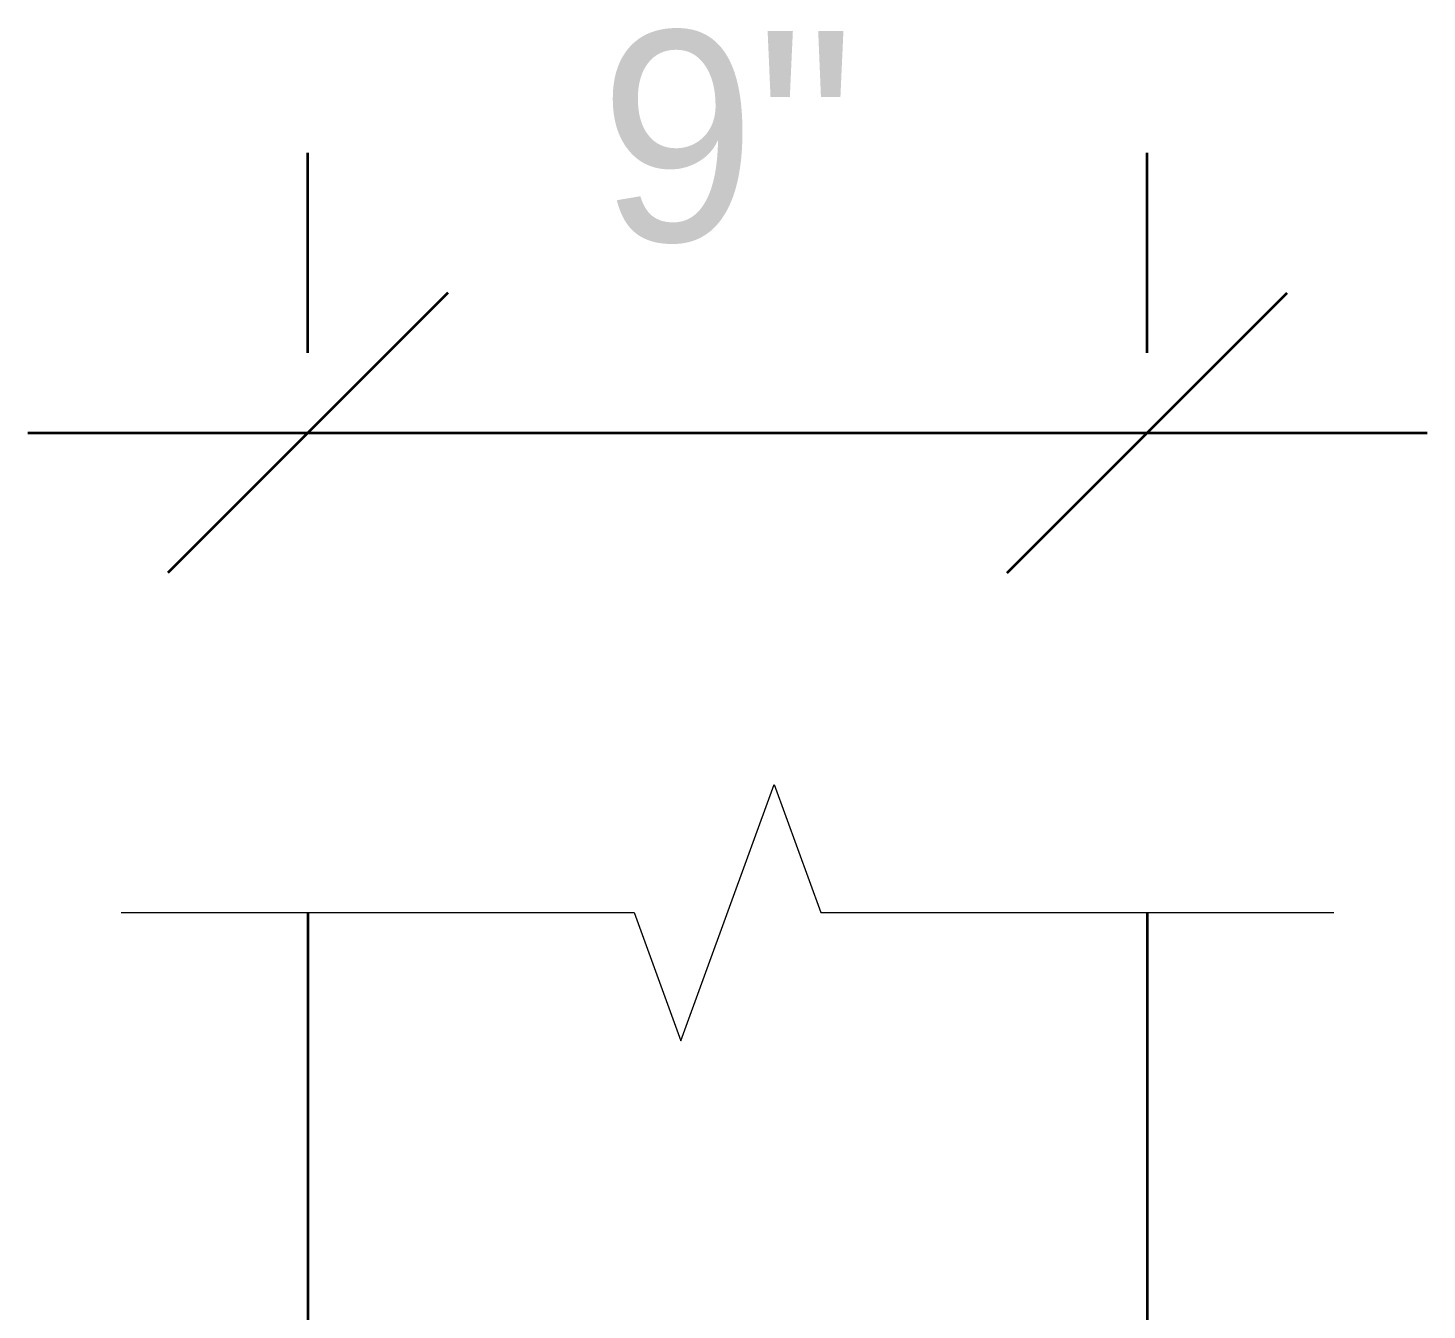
# Model space of a CAD drawing. Header units: inches. Extents: x -4597 to 93300, y -11124 to 5932.
# Drawn here: x 806.7 to 866.7, y -10177.9 to -10122.9 of the extents above; entities that cross this region are included whole.
import ezdxf

# ---------------------------------------------------------------- set-up
doc = ezdxf.new("R2010")
doc.units = ezdxf.units.IN
doc.header["$LTSCALE"] = 0.5
doc.header["$MEASUREMENT"] = 0
doc.header["$PDMODE"] = 66
for name, color, linetype, lineweight in [('DIM_LINE', 165, 'Continuous', 15), ('hatch', 9, 'Continuous', 0), ('TRENCH', 1, 'Continuous', 35), ('WALL SEC', 2, 'Continuous', 35)]:
    doc.layers.add(name, color=color, linetype=linetype, lineweight=lineweight)
doc.styles.add('NIR', font='COPRGTL.TTF')
doc.dimstyles.new('nir', dxfattribs={"dimtxt": 9, "dimasz": 3, "dimexe": 3, "dimexo": 6, "dimgap": 2, "dimtad": 3, "dimdec": 0, "dimzin": 3, "dimlunit": 4, "dimtxsty": 'NIR', "dimblk": 'OBLIQUE', "dimcen": 2.5, "dimdle": 3, "dimclrt": 3, "dimadec": 0, "dimazin": 0, "dimtfac": 1, "dimtdec": 0, "dimtmove": 2, "dimatfit": 3, "dimfxl": 1, "dimarcsym": 0})

# ---------------------------------------------------------------- blocks, each defined once
blk = doc.blocks.new('_Oblique')
at = {"color": 0, "linetype": 'ByBlock', "lineweight": -2}
blk.add_line((-0.5, -0.5), (0.5, 0.5), dxfattribs=at)
blk = doc.blocks.new('*D39')
at = {"layer": 'Defpoints', "color": 0, "transparency": 16777216}
for p in [(64181.378, -81180.177), (64172.378, -81185.32), (64181.378, -81185.32)]:
    blk.add_point(p, dxfattribs=at)
at = {"layer": 'DIM_LINE', "color": 0, "lineweight": -2, "transparency": 16777216}
for p, q in [((64172.378, -81179.32), (64172.378, -81177.177)), ((64181.378, -81179.32), (64181.378, -81177.177)), ((64169.378, -81180.177), (64184.378, -81180.177))]:
    blk.add_line(p, q, dxfattribs=at)
at = {"layer": 'DIM_LINE', "color": 0, "lineweight": -2, "transparency": 16777216, "xscale": 3, "yscale": 3, "zscale": 3, "rotation": 180}
blk.add_blockref('_Oblique', (64172.378, -81180.177), dxfattribs=at)
at = {"layer": 'DIM_LINE', "color": 0, "lineweight": -2, "transparency": 16777216, "xscale": 3, "yscale": 3, "zscale": 3}
blk.add_blockref('_Oblique', (64181.378, -81180.177), dxfattribs=at)
at = {"layer": 'DIM_LINE', "color": 3, "transparency": 16777216, "insert": (64176.878, -81177.013), "char_height": 2.25, "attachment_point": 5, "style": 'NIR'}
blk.add_mtext('9"', dxfattribs=at)
blk = doc.blocks.new('footing wall sec')
at = {"layer": 'hatch', "linetype": 'Continuous'}
blk.add_lwpolyline([(69682.349, -69332.582), (69687.849, -69332.582), (69688.349, -69333.956), (69689.349, -69331.208), (69689.849, -69332.582), (69695.349, -69332.582)], dxfattribs=at)
at = {"layer": 'WALL SEC'}
for p, q in [((69684.349, -69332.582), (69684.349, -69360.551)), ((69693.349, -69332.582), (69693.349, -69360.551))]:
    blk.add_line(p, q, dxfattribs=at)
at = {"layer": 'DIM_LINE'}
dim = blk.add_linear_dim(base=(69693.349, -69327.439), p1=(69684.349, -69332.582), p2=(69693.349, -69332.582), dimstyle='nir', override={"dimtxt": 2.25}, dxfattribs=at)
dim.commit()
dim.dimension.update_dxf_attribs({"geometry": '*D39', "text_midpoint": (69688.849, -69324.275), "insert": (5511.971, 11852.738)})

msp = doc.modelspace()

# ---------------------------------------------------------------- block references
at = {"layer": 'TRENCH', "xscale": 4, "yscale": 4, "zscale": 4}
msp.add_blockref('footing wall sec', (-277918.707, 267169.461), dxfattribs=at)

doc.saveas('drawing.dxf')
